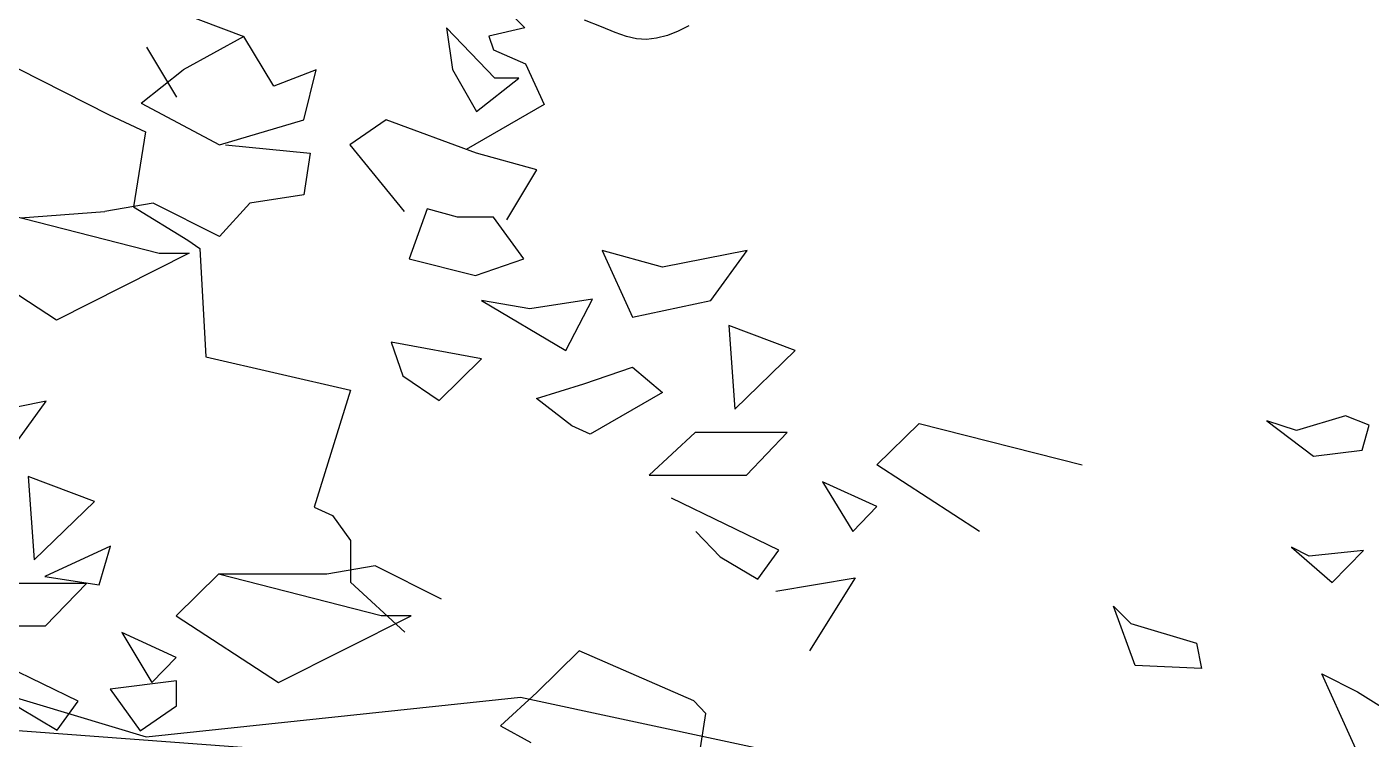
# Model space of a CAD drawing. Header units: metres. Extents: x 10 to 239, y 2 to 253.
# Drawn here: x 90.324 to 93.037, y 51.147 to 52.585 of the extents above; entities that cross this region are included whole.
import ezdxf

# ---------------------------------------------------------------- set-up
doc = ezdxf.new("R2010")
doc.units = ezdxf.units.M
doc.header["$MEASUREMENT"] = 0
doc.layers.add('1', color=7, linetype='Continuous')
doc.layers.add('cot200', color=9, linetype='Continuous')
doc.layers.add('bloques ARBOLES', color=7, linetype='Continuous', true_color=0xb8d897)

# ---------------------------------------------------------------- blocks, each defined once
blk = doc.blocks.new('A$C6F4E7DED')
for p, q in [((957.85, 7.36), (963.6, 4.45)), ((1004.6, 6.71), (1013.66, 10.41)), ((963.6, 4.45), (969.4, 2.17)), ((969.4, 2.17), (975.1, 0.64)), ((975.1, 0.64), (980.58, 0)), ((980.58, 0), (985.81, 0.33)), ((985.81, 0.33), (991.2, 1.6)), ((991.2, 1.6), (997.29, 3.75)), ((997.29, 3.75), (1004.6, 6.71))]:
    blk.add_line(p, q)
blk = doc.blocks.new('ARBOL22')
for points in [[(1.1245, 0.1394), (1.1424, 0.098), (1.1065, 0.1229), (1.1125, 0.0814), (1.0586, 0.0732), (1.0168, 0.0896), (1.0407, 0.0317), (1.0527, 0.007), (1.0945, -0.0345), (1.0586, -0.0428), (1.0635, -0.0563), (1.095, -0.0701), (1.1136, -0.1106), (1.0364, -0.1553)], [(0.7496, -0.0181), (0.8155, -0.043)], [(0.8155, -0.043), (0.7555, -0.0761)], [(0.8454, -0.0925), (0.8155, -0.043)], [(0.7491, -0.1032), (0.7192, -0.0537)], [(0.3224, -0.3238), (0.3583, -0.2327), (0.3762, -0.1996), (0.3942, -0.2327), (0.466, -0.2161), (0.52, -0.2078), (0.5439, -0.1665), (0.5139, -0.1499), (0.5498, -0.1167), (0.5918, -0.0752), (0.682, -0.1209), (0.7179, -0.1376), (0.706, -0.212), (0.7599, -0.2453), (0.7719, -0.2535), (0.7778, -0.3612), (0.8496, -0.3777), (0.9216, -0.3943), (0.8855, -0.5103), (0.9037, -0.5185), (0.9216, -0.5434), (0.9216, -0.5847), (0.9755, -0.6345)], [(0.7137, -0.1092), (0.7555, -0.0761)], [(0.8873, -0.0761), (0.8454, -0.0925)], [(0.8752, -0.1257), (0.8873, -0.0761)], [(0.7137, -0.1092), (0.7914, -0.1505)], [(0.7914, -0.1505), (0.8752, -0.1257)], [(1.0766, -0.2249), (1.1065, -0.1754), (1.0466, -0.1587), (0.9568, -0.1256), (0.9209, -0.1505), (0.9748, -0.2167)], [(0.7975, -0.1505), (0.8813, -0.1589)], [(0.8813, -0.1589), (0.8752, -0.2003)], [(0.7255, -0.2085), (0.6776, -0.2169)], [(0.7914, -0.2416), (0.7255, -0.2085)], [(0.8214, -0.2085), (0.7914, -0.2416)], [(0.8752, -0.2003), (0.8214, -0.2085)], [(0.5699, -0.2169), (0.7316, -0.2582)], [(0.5938, -0.223), (0.6776, -0.2169)], [(0.0955, -0.2667), (0.3885, -0.6389), (0.7185, -0.7382), (1.0902, -0.6989), (1.7287, -0.836)], [(0.6297, -0.3245), (0.5279, -0.2582)], [(0.7614, -0.2582), (0.6297, -0.3245)], [(0.7316, -0.2582), (0.7614, -0.2582)], [(0.0601, -0.2856), (0.1301, -0.3773), (0.2543, -0.5256), (0.3747, -0.669), (0.5514, -0.7291), (0.9606, -0.7594), (1.1512, -1.2067), (1.2148, -1.3558), (1.3427, -1.5344)], [(1.5456, -0.5346), (1.4438, -0.4684), (1.4858, -0.4271), (1.6476, -0.4684)], [(1.2641, -0.5346), (1.2882, -0.5595), (1.3259, -0.5819), (1.3466, -0.5531), (1.2402, -0.5015)], [(1.0118, -0.6015), (0.9459, -0.5684), (0.898, -0.5768), (0.7903, -0.5768), (0.7483, -0.6181), (0.8501, -0.6844), (0.9818, -0.6181), (0.952, -0.6181), (0.7903, -0.5768)], [(1.3437, -0.5936), (1.4223, -0.5804), (1.377, -0.6531)], [(0.5686, -0.6844), (0.5926, -0.7092), (0.6304, -0.7316), (0.6511, -0.7028), (0.5447, -0.6513)], [(1.2624, -0.7895), (1.2743, -0.7151), (1.2621, -0.7025), (1.1483, -0.6528), (1.1063, -0.6943), (1.0704, -0.7274), (1.1003, -0.744)]]:
    blk.add_lwpolyline(points)
for points in [[(1.0647, -0.0843), (1.0168, -0.0345), (1.0227, -0.0759), (1.0466, -0.1174), (1.0886, -0.0843)], [(0.9976, -0.2141), (0.9796, -0.2638), (1.0455, -0.2803), (1.0934, -0.2638), (1.0635, -0.2223), (1.0276, -0.2223)], [(1.315, -0.2554), (1.2311, -0.2721), (1.1712, -0.2554), (1.2012, -0.3218), (1.2791, -0.3052)], [(1.1353, -0.3549), (1.1616, -0.3039), (1.0994, -0.3134), (1.0514, -0.3052)], [(1.297, -0.3301), (1.303, -0.4129), (1.3629, -0.3549)], [(0.9735, -0.3798), (1.0094, -0.4045), (1.0514, -0.3632), (0.9617, -0.3465)], [(1.2311, -0.3963), (1.1593, -0.4378), (1.1412, -0.4294), (1.1061, -0.4025), (1.1532, -0.388), (1.2012, -0.3714)], [(0.5056, -0.4715), (0.5835, -0.4549), (0.6194, -0.4052), (0.5356, -0.4218), (0.4757, -0.4052)], [(1.8604, -0.4342), (1.8309, -0.4245), (1.8773, -0.4597), (1.9255, -0.4536), (1.9325, -0.429), (1.9091, -0.4197)], [(1.3145, -0.4785), (1.355, -0.4363), (1.2636, -0.4363), (1.218, -0.4785)], [(0.6015, -0.4798), (0.6074, -0.5626), (0.6674, -0.5047)], [(1.39, -0.4851), (1.4199, -0.5346), (1.4438, -0.5098)], [(0.6832, -0.5491), (0.6182, -0.5791), (0.672, -0.5875)], [(1.8553, -0.5501), (1.8958, -0.585), (1.927, -0.5533), (1.8728, -0.5591)], [(0.5224, -0.6282), (0.6189, -0.6282), (0.6595, -0.586), (0.5681, -0.586)], [(1.6789, -0.6085), (1.6961, -0.6258), (1.7612, -0.6453), (1.766, -0.6704), (1.7002, -0.6675)], [(0.7483, -0.6595), (0.6944, -0.6348), (0.7244, -0.6844)], [(1.9239, -0.7604), (1.8856, -0.6757), (1.9208, -0.6938), (1.95, -0.7117), (1.999, -0.689), (2.0211, -0.7316)], [(0.7487, -0.6827), (0.6828, -0.691), (0.7128, -0.7325), (0.7487, -0.7076)]]:
    blk.add_lwpolyline(points, close=True)
blk = doc.blocks.new('asddsd')
at = {"layer": 'bloques ARBOLES'}
for name, p, xscale, yscale, zscale in [('A$C6F4E7DED', (76.6553, 43.2571, 1.2423), -0.00378276582045174, 0.00378276582045174, 0.00378276582045174), ('ARBOL22', (70.4753, 43.3507, 1.2423), 2.033276188942182, 2.033276188942182, 2.033276188942182)]:
    blk.add_blockref(name, p, dxfattribs=dict(at, xscale=xscale, yscale=yscale, zscale=zscale))

msp = doc.modelspace()

# ---------------------------------------------------------------- linework, layer by layer
at = {"layer": 'cot200'}
msp.add_open_spline([(105.215, 34.10371), (103.29078, 34.12742), (101.5175, 34.52126), (99.89572, 35.28658), (99.01349, 35.70291), (98.17608, 36.22917), (97.3836, 36.86557), (94.26818, 39.36743), (91.84697, 43.57158), (90.12537, 49.4912), (89.99638, 49.9347), (89.87133, 50.38782), (89.75033, 50.85097), (88.88037, 54.18111), (88.22034, 58.02966), (87.76942, 62.39456)], degree=3, knots=[2.7323709, 2.7323709, 2.7323709, 2.7323709, 2.9382831, 2.9382831, 2.9382831, 3.0502975, 3.0502975, 3.0502975, 3.4906512, 3.4906512, 3.4906512, 3.5236424, 3.5236424, 3.5236424, 3.7608538, 3.7608538, 3.7608538, 3.7608538], dxfattribs=at)

# ---------------------------------------------------------------- block references
at = {"layer": '1', "lineweight": 0}
msp.add_blockref('asddsd', (18.62841, 9.30206), dxfattribs=at)

doc.saveas('drawing.dxf')
